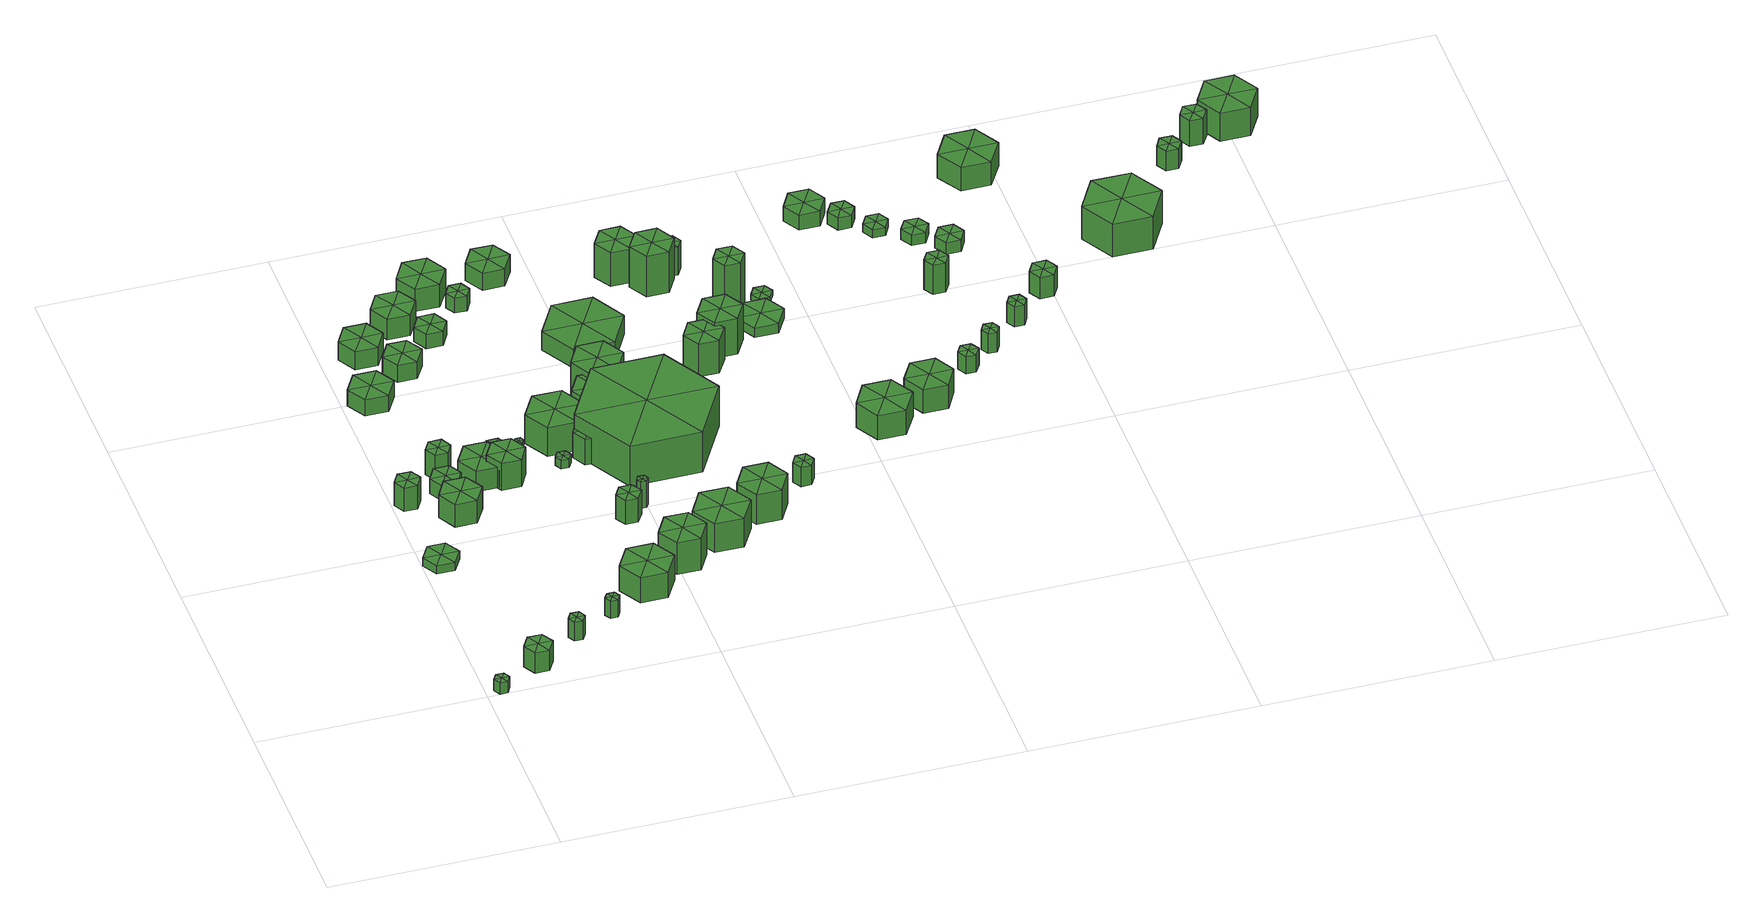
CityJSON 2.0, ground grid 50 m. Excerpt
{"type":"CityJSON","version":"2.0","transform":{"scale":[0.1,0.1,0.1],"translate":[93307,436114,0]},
"CityObjects":{
"tree1":{"type":"SolitaryVegetationObject","attributes":{"Point Count":273,"Average Intensity":0,"Average Number of Returns":3.31},"geometry":[{"type":"MultiSurface","lod":"1","boundaries":[[[0,1,2]],[[0,2,3]],[[0,3,4]],[[0,4,5]],[[0,5,6]],[[0,6,1]],[[1,7,8,2]],[[2,8,9,3]],[[3,9,10,4]],[[4,10,11,5]],[[5,11,12,6]],[[6,12,7,1]],[[13,8,7]],[[13,9,8]],[[13,10,9]],[[13,11,10]],[[13,12,11]],[[13,7,12]]]}]},
"tree2":{"type":"SolitaryVegetationObject","attributes":{"Point Count":2306,"Average Intensity":0,"Average Number of Returns":4.19},"geometry":[{"type":"MultiSurface","lod":"1","boundaries":[[[14,15,16]],[[14,16,17]],[[14,17,18]],[[14,18,19]],[[14,19,20]],[[14,20,15]],[[15,21,22,16]],[[16,22,23,17]],[[17,23,24,18]],[[18,24,25,19]],[[19,25,26,20]],[[20,26,21,15]],[[27,22,21]],[[27,23,22]],[[27,24,23]],[[27,25,24]],[[27,26,25]],[[27,21,26]]]}]},
"tree3":{"type":"SolitaryVegetationObject","attributes":{"Point Count":286,"Average Intensity":0,"Average Number of Returns":2.19},"geometry":[{"type":"MultiSurface","lod":"1","boundaries":[[[28,29,30]],[[28,30,31]],[[28,31,32]],[[28,32,33]],[[28,33,34]],[[28,34,29]],[[29,35,36,30]],[[30,36,37,31]],[[31,37,38,32]],[[32,38,39,33]],[[33,39,40,34]],[[34,40,35,29]],[[41,36,35]],[[41,37,36]],[[41,38,37]],[[41,39,38]],[[41,40,39]],[[41,35,40]]]}]},
"tree4":{"type":"SolitaryVegetationObject","attributes":{"Point Count":302,"Average Intensity":0,"Average Number of Returns":1.66},"geometry":[{"type":"MultiSurface","lod":"1","boundaries":[[[42,43,44]],[[42,44,45]],[[42,45,46]],[[42,46,47]],[[42,47,48]],[[42,48,43]],[[43,49,50,44]],[[44,50,51,45]],[[45,51,52,46]],[[46,52,53,47]],[[47,53,54,48]],[[48,54,49,43]],[[55,50,49]],[[55,51,50]],[[55,52,51]],[[55,53,52]],[[55,54,53]],[[55,49,54]]]}]},
"tree5":{"type":"SolitaryVegetationObject","attributes":{"Point Count":572,"Average Intensity":0,"Average Number of Returns":3.55},"geometry":[{"type":"MultiSurface","lod":"1","boundaries":[[[56,57,58]],[[56,58,59]],[[56,59,60]],[[56,60,61]],[[56,61,62]],[[56,62,57]],[[57,63,64,58]],[[58,64,65,59]],[[59,65,66,60]],[[60,66,67,61]],[[61,67,68,62]],[[62,68,63,57]],[[69,64,63]],[[69,65,64]],[[69,66,65]],[[69,67,66]],[[69,68,67]],[[69,63,68]]]}]},
"tree6":{"type":"SolitaryVegetationObject","attributes":{"Point Count":1326,"Average Intensity":0,"Average Number of Returns":3.19},"geometry":[{"type":"MultiSurface","lod":"1","boundaries":[[[70,71,72]],[[70,72,73]],[[70,73,74]],[[70,74,75]],[[70,75,76]],[[70,76,71]],[[71,77,78,72]],[[72,78,79,73]],[[73,79,80,74]],[[74,80,81,75]],[[75,81,82,76]],[[76,82,77,71]],[[83,78,77]],[[83,79,78]],[[83,80,79]],[[83,81,80]],[[83,82,81]],[[83,77,82]]]}]},
"tree7":{"type":"SolitaryVegetationObject","attributes":{"Point Count":217,"Average Intensity":0,"Average Number of Returns":1.87},"geometry":[{"type":"MultiSurface","lod":"1","boundaries":[[[84,85,86]],[[84,86,87]],[[84,87,88]],[[84,88,89]],[[84,89,90]],[[84,90,85]],[[85,91,92,86]],[[86,92,93,87]],[[87,93,94,88]],[[88,94,95,89]],[[89,95,96,90]],[[90,96,91,85]],[[97,92,91]],[[97,93,92]],[[97,94,93]],[[97,95,94]],[[97,96,95]],[[97,91,96]]]}]},
"tree8":{"type":"SolitaryVegetationObject","attributes":{"Point Count":288,"Average Intensity":0,"Average Number of Returns":1.5},"geometry":[{"type":"MultiSurface","lod":"1","boundaries":[[[98,99,100]],[[98,100,101]],[[98,101,102]],[[98,102,103]],[[98,103,104]],[[98,104,99]],[[99,105,106,100]],[[100,106,107,101]],[[101,107,108,102]],[[102,108,109,103]],[[103,109,110,104]],[[104,110,105,99]],[[111,106,105]],[[111,107,106]],[[111,108,107]],[[111,109,108]],[[111,110,109]],[[111,105,110]]]}]},
"tree9":{"type":"SolitaryVegetationObject","attributes":{"Point Count":2387,"Average Intensity":0,"Average Number of Returns":3.52},"geometry":[{"type":"MultiSurface","lod":"1","boundaries":[[[112,113,114]],[[112,114,115]],[[112,115,116]],[[112,116,117]],[[112,117,118]],[[112,118,113]],[[113,119,120,114]],[[114,120,121,115]],[[115,121,122,116]],[[116,122,123,117]],[[117,123,124,118]],[[118,124,119,113]],[[125,120,119]],[[125,121,120]],[[125,122,121]],[[125,123,122]],[[125,124,123]],[[125,119,124]]]}]},
"tree10":{"type":"SolitaryVegetationObject","attributes":{"Point Count":368,"Average Intensity":0,"Average Number of Returns":3.58},"geometry":[{"type":"MultiSurface","lod":"1","boundaries":[[[126,127,128]],[[126,128,129]],[[126,129,130]],[[126,130,131]],[[126,131,132]],[[126,132,127]],[[127,133,134,128]],[[128,134,135,129]],[[129,135,136,130]],[[130,136,137,131]],[[131,137,138,132]],[[132,138,133,127]],[[139,134,133]],[[139,135,134]],[[139,136,135]],[[139,137,136]],[[139,138,137]],[[139,133,138]]]}]},
"tree11":{"type":"SolitaryVegetationObject","attributes":{"Point Count":1887,"Average Intensity":0,"Average Number of Returns":3.55},"geometry":[{"type":"MultiSurface","lod":"1","boundaries":[[[140,141,142]],[[140,142,143]],[[140,143,144]],[[140,144,145]],[[140,145,146]],[[140,146,141]],[[141,147,148,142]],[[142,148,149,143]],[[143,149,150,144]],[[144,150,151,145]],[[145,151,152,146]],[[146,152,147,141]],[[153,148,147]],[[153,149,148]],[[153,150,149]],[[153,151,150]],[[153,152,151]],[[153,147,152]]]}]},
"tree12":{"type":"SolitaryVegetationObject","attributes":{"Point Count":2921,"Average Intensity":0,"Average Number of Returns":3.64},"geometry":[{"type":"MultiSurface","lod":"1","boundaries":[[[154,155,156]],[[154,156,157]],[[154,157,158]],[[154,158,159]],[[154,159,160]],[[154,160,155]],[[155,161,162,156]],[[156,162,163,157]],[[157,163,164,158]],[[158,164,165,159]],[[159,165,166,160]],[[160,166,161,155]],[[167,162,161]],[[167,163,162]],[[167,164,163]],[[167,165,164]],[[167,166,165]],[[167,161,166]]]}]},
"tree13":{"type":"SolitaryVegetationObject","attributes":{"Point Count":661,"Average Intensity":0,"Average Number of Returns":1.88},"geometry":[{"type":"MultiSurface","lod":"1","boundaries":[[[168,169,170]],[[168,170,171]],[[168,171,172]],[[168,172,173]],[[168,173,174]],[[168,174,169]],[[169,175,176,170]],[[170,176,177,171]],[[171,177,178,172]],[[172,178,179,173]],[[173,179,180,174]],[[174,180,175,169]],[[181,176,175]],[[181,177,176]],[[181,178,177]],[[181,179,178]],[[181,180,179]],[[181,175,180]]]}]},
"tree14":{"type":"SolitaryVegetationObject","attributes":{"Point Count":1775,"Average Intensity":0,"Average Number of Returns":3.46},"geometry":[{"type":"MultiSurface","lod":"1","boundaries":[[[182,183,184]],[[182,184,185]],[[182,185,186]],[[182,186,187]],[[182,187,188]],[[182,188,183]],[[183,189,190,184]],[[184,190,191,185]],[[185,191,192,186]],[[186,192,193,187]],[[187,193,194,188]],[[188,194,189,183]],[[195,190,189]],[[195,191,190]],[[195,192,191]],[[195,193,192]],[[195,194,193]],[[195,189,194]]]}]},
"tree15":{"type":"SolitaryVegetationObject","attributes":{"Point Count":296,"Average Intensity":0,"Average Number of Returns":2.31},"geometry":[{"type":"MultiSurface","lod":"1","boundaries":[[[196,197,198]],[[196,198,199]],[[196,199,200]],[[196,200,201]],[[196,201,202]],[[196,202,197]],[[197,203,204,198]],[[198,204,205,199]],[[199,205,206,200]],[[200,206,207,201]],[[201,207,208,202]],[[202,208,203,197]],[[209,204,203]],[[209,205,204]],[[209,206,205]],[[209,207,206]],[[209,208,207]],[[209,203,208]]]}]},
"tree16":{"type":"SolitaryVegetationObject","attributes":{"Point Count":4405,"Average Intensity":0,"Average Number of Returns":3.79},"geometry":[{"type":"MultiSurface","lod":"1","boundaries":[[[210,211,212]],[[210,212,213]],[[210,213,214]],[[210,214,215]],[[210,215,216]],[[210,216,211]],[[211,217,218,212]],[[212,218,219,213]],[[213,219,220,214]],[[214,220,221,215]],[[215,221,222,216]],[[216,222,217,211]],[[223,218,217]],[[223,219,218]],[[223,220,219]],[[223,221,220]],[[223,222,221]],[[223,217,222]]]}]},
"tree17":{"type":"SolitaryVegetationObject","attributes":{"Point Count":98,"Average Intensity":0,"Average Number of Returns":2.88},"geometry":[{"type":"MultiSurface","lod":"1","boundaries":[[[224,225,226]],[[224,226,227]],[[224,227,228]],[[224,228,229]],[[224,229,230]],[[224,230,225]],[[225,231,232,226]],[[226,232,233,227]],[[227,233,234,228]],[[228,234,235,229]],[[229,235,236,230]],[[230,236,231,225]],[[237,232,231]],[[237,233,232]],[[237,234,233]],[[237,235,234]],[[237,236,235]],[[237,231,236]]]}]},
"tree18":{"type":"SolitaryVegetationObject","attributes":{"Point Count":3305,"Average Intensity":0,"Average Number of Returns":3.66},"geometry":[{"type":"MultiSurface","lod":"1","boundaries":[[[238,239,240]],[[238,240,241]],[[238,241,242]],[[238,242,243]],[[238,243,244]],[[238,244,239]],[[239,245,246,240]],[[240,246,247,241]],[[241,247,248,242]],[[242,248,249,243]],[[243,249,250,244]],[[244,250,245,239]],[[251,246,245]],[[251,247,246]],[[251,248,247]],[[251,249,248]],[[251,250,249]],[[251,245,250]]]}]},
"tree19":{"type":"SolitaryVegetationObject","attributes":{"Point Count":109,"Average Intensity":0,"Average Number of Returns":2.73},"geometry":[{"type":"MultiSurface","lod":"1","boundaries":[[[252,253,254]],[[252,254,255]],[[252,255,256]],[[252,256,257]],[[252,257,258]],[[252,258,253]],[[253,259,260,254]],[[254,260,261,255]],[[255,261,262,256]],[[256,262,263,257]],[[257,263,264,258]],[[258,264,259,253]],[[265,260,259]],[[265,261,260]],[[265,262,261]],[[265,263,262]],[[265,264,263]],[[265,259,264]]]}]},
"tree20":{"type":"SolitaryVegetationObject","attributes":{"Point Count":1218,"Average Intensity":0,"Average Number of Returns":3.42},"geometry":[{"type":"MultiSurface","lod":"1","boundaries":[[[266,267,268]],[[266,268,269]],[[266,269,270]],[[266,270,271]],[[266,271,272]],[[266,272,267]],[[267,273,274,268]],[[268,274,275,269]],[[269,275,276,270]],[[270,276,277,271]],[[271,277,278,272]],[[272,278,273,267]],[[279,274,273]],[[279,275,274]],[[279,276,275]],[[279,277,276]],[[279,278,277]],[[279,273,278]]]}]},
"tree21":{"type":"SolitaryVegetationObject","attributes":{"Point Count":182,"Average Intensity":0,"Average Number of Returns":1.8},"geometry":[{"type":"MultiSurface","lod":"1","boundaries":[[[280,281,282]],[[280,282,283]],[[280,283,284]],[[280,284,285]],[[280,285,286]],[[280,286,281]],[[281,287,288,282]],[[282,288,289,283]],[[283,289,290,284]],[[284,290,291,285]],[[285,291,292,286]],[[286,292,287,281]],[[293,288,287]],[[293,289,288]],[[293,290,289]],[[293,291,290]],[[293,292,291]],[[293,287,292]]]}]},
"tree22":{"type":"SolitaryVegetationObject","attributes":{"Point Count":3598,"Average Intensity":0,"Average Number of Returns":3.69},"geometry":[{"type":"MultiSurface","lod":"1","boundaries":[[[294,295,296]],[[294,296,297]],[[294,297,298]],[[294,298,299]],[[294,299,300]],[[294,300,295]],[[295,301,302,296]],[[296,302,303,297]],[[297,303,304,298]],[[298,304,305,299]],[[299,305,306,300]],[[300,306,301,295]],[[307,302,301]],[[307,303,302]],[[307,304,303]],[[307,305,304]],[[307,306,305]],[[307,301,306]]]}]},
"tree23":{"type":"SolitaryVegetationObject","attributes":{"Point Count":4106,"Average Intensity":0,"Average Number of Returns":3.94},"geometry":[{"type":"MultiSurface","lod":"1","boundaries":[[[308,309,310]],[[308,310,311]],[[308,311,312]],[[308,312,313]],[[308,313,314]],[[308,314,309]],[[309,315,316,310]],[[310,316,317,311]],[[311,317,318,312]],[[312,318,319,313]],[[313,319,320,314]],[[314,320,315,309]],[[321,316,315]],[[321,317,316]],[[321,318,317]],[[321,319,318]],[[321,320,319]],[[321,315,320]]]}]},
"tree24":{"type":"SolitaryVegetationObject","attributes":{"Point Count":106,"Average Intensity":0,"Average Number of Returns":1.66},"geometry":[{"type":"MultiSurface","lod":"1","boundaries":[[[322,323,324]],[[322,324,325]],[[322,325,326]],[[322,326,327]],[[322,327,328]],[[322,328,323]],[[323,329,330,324]],[[324,330,331,325]],[[325,331,332,326]],[[326,332,333,327]],[[327,333,334,328]],[[328,334,329,323]],[[335,330,329]],[[335,331,330]],[[335,332,331]],[[335,333,332]],[[335,334,333]],[[335,329,334]]]}]},
"tree25":{"type":"SolitaryVegetationObject","attributes":{"Point Count":178,"Average Intensity":0,"Average Number of Returns":2.19},"geometry":[{"type":"MultiSurface","lod":"1","boundaries":[[[336,337,338]],[[336,338,339]],[[336,339,340]],[[336,340,341]],[[336,341,342]],[[336,342,337]],[[337,343,344,338]],[[338,344,345,339]],[[339,345,346,340]],[[340,346,347,341]],[[341,347,348,342]],[[342,348,343,337]],[[349,344,343]],[[349,345,344]],[[349,346,345]],[[349,347,346]],[[349,348,347]],[[349,343,348]]]}]},
"tree26":{"type":"SolitaryVegetationObject","attributes":{"Point Count":3525,"Average Intensity":0,"Average Number of Returns":3.86},"geometry":[{"type":"MultiSurface","lod":"1","boundaries":[[[350,351,352]],[[350,352,353]],[[350,353,354]],[[350,354,355]],[[350,355,356]],[[350,356,351]],[[351,357,358,352]],[[352,358,359,353]],[[353,359,360,354]],[[354,360,361,355]],[[355,361,362,356]],[[356,362,357,351]],[[363,358,357]],[[363,359,358]],[[363,360,359]],[[363,361,360]],[[363,362,361]],[[363,357,362]]]}]},
"tree27":{"type":"SolitaryVegetationObject","attributes":{"Point Count":579,"Average Intensity":0,"Average Number of Returns":3.47},"geometry":[{"type":"MultiSurface","lod":"1","boundaries":[[[364,365,366]],[[364,366,367]],[[364,367,368]],[[364,368,369]],[[364,369,370]],[[364,370,365]],[[365,371,372,366]],[[366,372,373,367]],[[367,373,374,368]],[[368,374,375,369]],[[369,375,376,370]],[[370,376,371,365]],[[377,372,371]],[[377,373,372]],[[377,374,373]],[[377,375,374]],[[377,376,375]],[[377,371,376]]]}]},
"tree28":{"type":"SolitaryVegetationObject","attributes":{"Point Count":6114,"Average Intensity":0,"Average Number of Returns":3.75},"geometry":[{"type":"MultiSurface","lod":"1","boundaries":[[[378,379,380]],[[378,380,381]],[[378,381,382]],[[378,382,383]],[[378,383,384]],[[378,384,379]],[[379,385,386,380]],[[380,386,387,381]],[[381,387,388,382]],[[382,388,389,383]],[[383,389,390,384]],[[384,390,385,379]],[[391,386,385]],[[391,387,386]],[[391,388,387]],[[391,389,388]],[[391,390,389]],[[391,385,390]]]}]},
"tree29":{"type":"SolitaryVegetationObject","attributes":{"Point Count":4172,"Average Intensity":0,"Average Number of Returns":3.73},"geometry":[{"type":"MultiSurface","lod":"1","boundaries":[[[392,393,394]],[[392,394,395]],[[392,395,396]],[[392,396,397]],[[392,397,398]],[[392,398,393]],[[393,399,400,394]],[[394,400,401,395]],[[395,401,402,396]],[[396,402,403,397]],[[397,403,404,398]],[[398,404,399,393]],[[405,400,399]],[[405,401,400]],[[405,402,401]],[[405,403,402]],[[405,404,403]],[[405,399,404]]]}]},
"tree30":{"type":"SolitaryVegetationObject","attributes":{"Point Count":2487,"Average Intensity":0,"Average Number of Returns":3.75},"geometry":[{"type":"MultiSurface","lod":"1","boundaries":[[[406,407,408]],[[406,408,409]],[[406,409,410]],[[406,410,411]],[[406,411,412]],[[406,412,407]],[[407,413,414,408]],[[408,414,415,409]],[[409,415,416,410]],[[410,416,417,411]],[[411,417,418,412]],[[412,418,413,407]],[[419,414,413]],[[419,415,414]],[[419,416,415]],[[419,417,416]],[[419,418,417]],[[419,413,418]]]}]},
"tree31":{"type":"SolitaryVegetationObject","attributes":{"Point Count":3571,"Average Intensity":0,"Average Number of Returns":1.61},"geometry":[{"type":"MultiSurface","lod":"1","boundaries":[[[420,421,422]],[[420,422,423]],[[420,423,424]],[[420,424,425]],[[420,425,426]],[[420,426,421]],[[421,427,428,422]],[[422,428,429,423]],[[423,429,430,424]],[[424,430,431,425]],[[425,431,432,426]],[[426,432,427,421]],[[433,428,427]],[[433,429,428]],[[433,430,429]],[[433,431,430]],[[433,432,431]],[[433,427,432]]]}]},
"tree32":{"type":"SolitaryVegetationObject","attributes":{"Point Count":2512,"Average Intensity":0,"Average Number of Returns":3.48},"geometry":[{"type":"MultiSurface","lod":"1","boundaries":[[[434,435,436]],[[434,436,437]],[[434,437,438]],[[434,438,439]],[[434,439,440]],[[434,440,435]],[[435,441,442,436]],[[436,442,443,437]],[[437,443,444,438]],[[438,444,445,439]],[[439,445,446,440]],[[440,446,441,435]],[[447,442,441]],[[447,443,442]],[[447,444,443]],[[447,445,444]],[[447,446,445]],[[447,441,446]]]}]},
"tree33":{"type":"SolitaryVegetationObject","attributes":{"Point Count":1043,"Average Intensity":0,"Average Number of Returns":2.96},"geometry":[{"type":"MultiSurface","lod":"1","boundaries":[[[448,449,450]],[[448,450,451]],[[448,451,452]],[[448,452,453]],[[448,453,454]],[[448,454,449]],[[449,455,456,450]],[[450,456,457,451]],[[451,457,458,452]],[[452,458,459,453]],[[453,459,460,454]],[[454,460,455,449]],[[461,456,455]],[[461,457,456]],[[461,458,457]],[[461,459,458]],[[461,460,459]],[[461,455,460]]]}]},
"tree34":{"type":"SolitaryVegetationObject","attributes":{"Point Count":5654,"Average Intensity":0,"Average Number of Returns":4.01},"geometry":[{"type":"MultiSurface","lod":"1","boundaries":[[[462,463,464]],[[462,464,465]],[[462,465,466]],[[462,466,467]],[[462,467,468]],[[462,468,463]],[[463,469,470,464]],[[464,470,471,465]],[[465,471,472,466]],[[466,472,473,467]],[[467,473,474,468]],[[468,474,469,463]],[[475,470,469]],[[475,471,470]],[[475,472,471]],[[475,473,472]],[[475,474,473]],[[475,469,474]]]}]},
"tree35":{"type":"SolitaryVegetationObject","attributes":{"Point Count":468,"Average Intensity":0,"Average Number of Returns":1.65},"geometry":[{"type":"MultiSurface","lod":"1","boundaries":[[[476,477,478]],[[476,478,479]],[[476,479,480]],[[476,480,481]],[[476,481,482]],[[476,482,477]],[[477,483,484,478]],[[478,484,485,479]],[[479,485,486,480]],[[480,486,487,481]],[[481,487,488,482]],[[482,488,483,477]],[[489,484,483]],[[489,485,484]],[[489,486,485]],[[489,487,486]],[[489,488,487]],[[489,483,488]]]}]},
"tree36":{"type":"SolitaryVegetationObject","attributes":{"Point Count":426,"Average Intensity":0,"Average Number of Returns":1.99},"geometry":[{"type":"MultiSurface","lod":"1","boundaries":[[[490,491,492]],[[490,492,493]],[[490,493,494]],[[490,494,495]],[[490,495,496]],[[490,496,491]],[[491,497,498,492]],[[492,498,499,493]],[[493,499,500,494]],[[494,500,501,495]],[[495,501,502,496]],[[496,502,497,491]],[[503,498,497]],[[503,499,498]],[[503,500,499]],[[503,501,500]],[[503,502,501]],[[503,497,502]]]}]},
"tree37":{"type":"SolitaryVegetationObject","attributes":{"Point Count":853,"Average Intensity":0,"Average Number of Returns":3.91},"geometry":[{"type":"MultiSurface","lod":"1","boundaries":[[[504,505,506]],[[504,506,507]],[[504,507,508]],[[504,508,509]],[[504,509,510]],[[504,510,505]],[[505,511,512,506]],[[506,512,513,507]],[[507,513,514,508]],[[508,514,515,509]],[[509,515,516,510]],[[510,516,511,505]],[[517,512,511]],[[517,513,512]],[[517,514,513]],[[517,515,514]],[[517,516,515]],[[517,511,516]]]}]},
"tree38":{"type":"SolitaryVegetationObject","attributes":{"Point Count":2244,"Average Intensity":0,"Average Number of Returns":3.77},"geometry":[{"type":"MultiSurface","lod":"1","boundaries":[[[518,519,520]],[[518,520,521]],[[518,521,522]],[[518,522,523]],[[518,523,524]],[[518,524,519]],[[519,525,526,520]],[[520,526,527,521]],[[521,527,528,522]],[[522,528,529,523]],[[523,529,530,524]],[[524,530,525,519]],[[531,526,525]],[[531,527,526]],[[531,528,527]],[[531,529,528]],[[531,530,529]],[[531,525,530]]]}]},
"tree39":{"type":"SolitaryVegetationObject","attributes":{"Point Count":781,"Average Intensity":0,"Average Number of Returns":1.55},"geometry":[{"type":"MultiSurface","lod":"1","boundaries":[[[532,533,534]],[[532,534,535]],[[532,535,536]],[[532,536,537]],[[532,537,538]],[[532,538,533]],[[533,539,540,534]],[[534,540,541,535]],[[535,541,542,536]],[[536,542,543,537]],[[537,543,544,538]],[[538,544,539,533]],[[545,540,539]],[[545,541,540]],[[545,542,541]],[[545,543,542]],[[545,544,543]],[[545,539,544]]]}]},
"tree40":{"type":"SolitaryVegetationObject","attributes":{"Point Count":4125,"Average Intensity":0,"Average Number of Returns":4.14},"geometry":[{"type":"MultiSurface","lod":"1","boundaries":[[[546,547,548]],[[546,548,549]],[[546,549,550]],[[546,550,551]],[[546,551,552]],[[546,552,547]],[[547,553,554,548]],[[548,554,555,549]],[[549,555,556,550]],[[550,556,557,551]],[[551,557,558,552]],[[552,558,553,547]],[[559,554,553]],[[559,555,554]],[[559,556,555]],[[559,557,556]],[[559,558,557]],[[559,553,558]]]}]},
"tree41":{"type":"SolitaryVegetationObject","attributes":{"Point Count":3004,"Average Intensity":0,"Average Number of Returns":3.41},"geometry":[{"type":"MultiSurface","lod":"1","boundaries":[[[560,561,562]],[[560,562,563]],[[560,563,564]],[[560,564,565]],[[560,565,566]],[[560,566,561]],[[561,567,568,562]],[[562,568,569,563]],[[563,569,570,564]],[[564,570,571,565]],[[565,571,572,566]],[[566,572,567,561]],[[573,568,567]],[[573,569,568]],[[573,570,569]],[[573,571,570]],[[573,572,571]],[[573,567,572]]]}]},
"tree42":{"type":"SolitaryVegetationObject","attributes":{"Point Count":128,"Average Intensity":0,"Average Number of Returns":2.93},"geometry":[{"type":"MultiSurface","lod":"1","boundaries":[[[574,575,576]],[[574,576,577]],[[574,577,578]],[[574,578,579]],[[574,579,580]],[[574,580,575]],[[575,581,582,576]],[[576,582,583,577]],[[577,583,584,578]],[[578,584,585,579]],[[579,585,586,580]],[[580,586,581,575]],[[587,582,581]],[[587,583,582]],[[587,584,583]],[[587,585,584]],[[587,586,585]],[[587,581,586]]]}]},
"tree43":{"type":"SolitaryVegetationObject","attributes":{"Point Count":3556,"Average Intensity":0,"Average Number of Returns":3.91},"geometry":[{"type":"MultiSurface","lod":"1","boundaries":[[[588,589,590]],[[588,590,591]],[[588,591,592]],[[588,592,593]],[[588,593,594]],[[588,594,589]],[[589,595,596,590]],[[590,596,597,591]],[[591,597,598,592]],[[592,598,599,593]],[[593,599,600,594]],[[594,600,595,589]],[[601,596,595]],[[601,597,596]],[[601,598,597]],[[601,599,598]],[[601,600,599]],[[601,595,600]]]}]},
"tree44":{"type":"SolitaryVegetationObject","attributes":{"Point Count":1057,"Average Intensity":0,"Average Number of Returns":2.38},"geometry":[{"type":"MultiSurface","lod":"1","boundaries":[[[602,603,604]],[[602,604,605]],[[602,605,606]],[[602,606,607]],[[602,607,608]],[[602,608,603]],[[603,609,610,604]],[[604,610,611,605]],[[605,611,612,606]],[[606,612,613,607]],[[607,613,614,608]],[[608,614,609,603]],[[615,610,609]],[[615,611,610]],[[615,612,611]],[[615,613,612]],[[615,614,613]],[[615,609,614]]]}]},
"tree45":{"type":"SolitaryVegetationObject","attributes":{"Point Count":6361,"Average Intensity":0,"Average Number of Returns":3.88},"geometry":[{"type":"MultiSurface","lod":"1","boundaries":[[[616,617,618]],[[616,618,619]],[[616,619,620]],[[616,620,621]],[[616,621,622]],[[616,622,617]],[[617,623,624,618]],[[618,624,625,619]],[[619,625,626,620]],[[620,626,627,621]],[[621,627,628,622]],[[622,628,623,617]],[[629,624,623]],[[629,625,624]],[[629,626,625]],[[629,627,626]],[[629,628,627]],[[629,623,628]]]}]},
"tree46":{"type":"SolitaryVegetationObject","attributes":{"Point Count":110,"Average Intensity":0,"Average Number of Returns":2.47},"geometry":[{"type":"MultiSurface","lod":"1","boundaries":[[[630,631,632]],[[630,632,633]],[[630,633,634]],[[630,634,635]],[[630,635,636]],[[630,636,631]],[[631,637,638,632]],[[632,638,639,633]],[[633,639,640,634]],[[634,640,641,635]],[[635,641,642,636]],[[636,642,637,631]],[[643,638,637]],[[643,639,638]],[[643,640,639]],[[643,641,640]],[[643,642,641]],[[643,637,642]]]}]},
"tree47":{"type":"SolitaryVegetationObject","attributes":{"Point Count":3859,"Average Intensity":0,"Average Number of Returns":3.79},"geometry":[{"type":"MultiSurface","lod":"1","boundaries":[[[644,645,646]],[[644,646,647]],[[644,647,648]],[[644,648,649]],[[644,649,650]],[[644,650,645]],[[645,651,652,646]],[[646,652,653,647]],[[647,653,654,648]],[[648,654,655,649]],[[649,655,656,650]],[[650,656,651,645]],[[657,652,651]],[[657,653,652]],[[657,654,653]],[[657,655,654]],[[657,656,655]],[[657,651,656]]]}]},
"tree48":{"type":"SolitaryVegetationObject","attributes":{"Point Count":1222,"Average Intensity":0,"Average Number of Returns":2.78},"geometry":[{"type":"MultiSurface","lod":"1","boundaries":[[[658,659,660]],[[658,660,661]],[[658,661,662]],[[658,662,663]],[[658,663,664]],[[658,664,659]],[[659,665,666,660]],[[660,666,667,661]],[[661,667,668,662]],[[662,668,669,663]],[[663,669,670,664]],[[664,670,665,659]],[[671,666,665]],[[671,667,666]],[[671,668,667]],[[671,669,668]],[[671,670,669]],[[671,665,670]]]}]},
"tree49":{"type":"SolitaryVegetationObject","attributes":{"Point Count":821,"Average Intensity":0,"Average Number of Returns":3.85},"geometry":[{"type":"MultiSurface","lod":"1","boundaries":[[[672,673,674]],[[672,674,675]],[[672,675,676]],[[672,676,677]],[[672,677,678]],[[672,678,673]],[[673,679,680,674]],[[674,680,681,675]],[[675,681,682,676]],[[676,682,683,677]],[[677,683,684,678]],[[678,684,679,673]],[[685,680,679]],[[685,681,680]],[[685,682,681]],[[685,683,682]],[[685,684,683]],[[685,679,684]]]}]},
"tree50":{"type":"SolitaryVegetationObject","attributes":{"Point Count":900,"Average Intensity":0,"Average Number of Returns":3.44},"geometry":[{"type":"MultiSurface","lod":"1","boundaries":[[[686,687,688]],[[686,688,689]],[[686,689,690]],[[686,690,691]],[[686,691,692]],[[686,692,687]],[[687,693,694,688]],[[688,694,695,689]],[[689,695,696,690]],[[690,696,697,691]],[[691,697,698,692]],[[692,698,693,687]],[[699,694,693]],[[699,695,694]],[[699,696,695]],[[699,697,696]],[[699,698,697]],[[699,693,698]]]}]},
"tree51":{"type":"SolitaryVegetationObject","attributes":{"Point Count":697,"Average Intensity":0,"Average Number of Returns":3.81},"geometry":[{"type":"MultiSurface","lod":"1","boundaries":[[[700,701,702]],[[700,702,703]],[[700,703,704]],[[700,704,705]],[[700,705,706]],[[700,706,701]],[[701,707,708,702]],[[702,708,709,703]],[[703,709,710,704]],[[704,710,711,705]],[[705,711,712,706]],[[706,712,707,701]],[[713,708,707]],[[713,709,708]],[[713,710,709]],[[713,711,710]],[[713,712,711]],[[713,707,712]]]}]},
"tree52":{"type":"SolitaryVegetationObject","attributes":{"Point Count":57,"Average Intensity":0,"Average Number of Returns":2.98},"geometry":[{"type":"MultiSurface","lod":"1","boundaries":[[[714,715,716]],[[714,716,717]],[[714,717,718]],[[714,718,719]],[[714,719,720]],[[714,720,715]],[[715,721,722,716]],[[716,722,723,717]],[[717,723,724,718]],[[718,724,725,719]],[[719,725,726,720]],[[720,726,721,715]],[[727,722,721]],[[727,723,722]],[[727,724,723]],[[727,725,724]],[[727,726,725]],[[727,721,726]]]}]},
"tree53":{"type":"SolitaryVegetationObject","attributes":{"Point Count":491,"Average Intensity":0,"Average Number of Returns":2.62},"geometry":[{"type":"MultiSurface","lod":"1","boundaries":[[[728,729,730]],[[728,730,731]],[[728,731,732]],[[728,732,733]],[[728,733,734]],[[728,734,729]],[[729,735,736,730]],[[730,736,737,731]],[[731,737,738,732]],[[732,738,739,733]],[[733,739,740,734]],[[734,740,735,729]],[[741,736,735]],[[741,737,736]],[[741,738,737]],[[741,739,738]],[[741,740,739]],[[741,735,740]]]}]},
"tree54":{"type":"SolitaryVegetationObject","attributes":{"Point Count":775,"Average Intensity":0,"Average Number of Returns":2.95},"geometry":[{"type":"MultiSurface","lod":"1","boundaries":[[[742,743,744]],[[742,744,745]],[[742,745,746]],[[742,746,747]],[[742,747,748]],[[742,748,743]],[[743,749,750,744]],[[744,750,751,745]],[[745,751,752,746]],[[746,752,753,747]],[[747,753,754,748]],[[748,754,749,743]],[[755,750,749]],[[755,751,750]],[[755,752,751]],[[755,753,752]],[[755,754,753]],[[755,749,754]]]}]},
"tree55":{"type":"SolitaryVegetationObject","attributes":{"Point Count":797,"Average Intensity":0,"Average Number of Returns":4.03},"geometry":[{"type":"MultiSurface","lod":"1","boundaries":[[[756,757,758]],[[756,758,759]],[[756,759,760]],[[756,760,761]],[[756,761,762]],[[756,762,757]],[[757,763,764,758]],[[758,764,765,759]],[[759,765,766,760]],[[760,766,767,761]],[[761,767,768,762]],[[762,768,763,757]],[[769,764,763]],[[769,765,764]],[[769,766,765]],[[769,767,766]],[[769,768,767]],[[769,763,768]]]}]},
"tree56":{"type":"SolitaryVegetationObject","attributes":{"Point Count":573,"Average Intensity":0,"Average Number of Returns":2.75},"geometry":[{"type":"MultiSurface","lod":"1","boundaries":[[[770,771,772]],[[770,772,773]],[[770,773,774]],[[770,774,775]],[[770,775,776]],[[770,776,771]],[[771,777,778,772]],[[772,778,779,773]],[[773,779,780,774]],[[774,780,781,775]],[[775,781,782,776]],[[776,782,777,771]],[[783,778,777]],[[783,779,778]],[[783,780,779]],[[783,781,780]],[[783,782,781]],[[783,777,782]]]}]},
"tree57":{"type":"SolitaryVegetationObject","attributes":{"Point Count":1236,"Average Intensity":0,"Average Number of Returns":4.07},"geometry":[{"type":"MultiSurface","lod":"1","boundaries":[[[784,785,786]],[[784,786,787]],[[784,787,788]],[[784,788,789]],[[784,789,790]],[[784,790,785]],[[785,791,792,786]],[[786,792,793,787]],[[787,793,794,788]],[[788,794,795,789]],[[789,795,796,790]],[[790,796,791,785]],[[797,792,791]],[[797,793,792]],[[797,794,793]],[[797,795,794]],[[797,796,795]],[[797,791,796]]]}]},
"tree58":{"type":"SolitaryVegetationObject","attributes":{"Point Count":402,"Average Intensity":0,"Average Number of Returns":1.56},"geometry":[{"type":"MultiSurface","lod":"1","boundaries":[[[798,799,800]],[[798,800,801]],[[798,801,802]],[[798,802,803]],[[798,803,804]],[[798,804,799]],[[799,805,806,800]],[[800,806,807,801]],[[801,807,808,802]],[[802,808,809,803]],[[803,809,810,804]],[[804,810,805,799]],[[811,806,805]],[[811,807,806]],[[811,808,807]],[[811,809,808]],[[811,810,809]],[[811,805,810]]]}]},
"tree59":{"type":"SolitaryVegetationObject","attributes":{"Point Count":7839,"Average Intensity":0,"Average Number of Returns":3.38},"geometry":[{"type":"MultiSurface","lod":"1","boundaries":[[[812,813,814]],[[812,814,815]],[[812,815,816]],[[812,816,817]],[[812,817,818]],[[812,818,813]],[[813,819,820,814]],[[814,820,821,815]],[[815,821,822,816]],[[816,822,823,817]],[[817,823,824,818]],[[818,824,819,813]],[[825,820,819]],[[825,821,820]],[[825,822,821]],[[825,823,822]],[[825,824,823]],[[825,819,824]]]}]},
"tree60":{"type":"SolitaryVegetationObject","attributes":{"Point Count":893,"Average Intensity":0,"Average Number of Returns":3.88},"geometry":[{"type":"MultiSurface","lod":"1","boundaries":[[[826,827,828]],[[826,828,829]],[[826,829,830]],[[826,830,831]],[[826,831,832]],[[826,832,827]],[[827,833,834,828]],[[828,834,835,829]],[[829,835,836,830]],[[830,836,837,831]],[[831,837,838,832]],[[832,838,833,827]],[[839,834,833]],[[839,835,834]],[[839,836,835]],[[839,837,836]],[[839,838,837]],[[839,833,838]]]}]},
"tree61":{"type":"SolitaryVegetationObject","attributes":{"Point Count":1778,"Average Intensity":0,"Average Number of Returns":3.83},"geometry":[{"type":"MultiSurface","lod":"1","boundaries":[[[840,841,842]],[[840,842,843]],[[840,843,844]],[[840,844,845]],[[840,845,846]],[[840,846,841]],[[841,847,848,842]],[[842,848,849,843]],[[843,849,850,844]],[[844,850,851,845]],[[845,851,852,846]],[[846,852,847,841]],[[853,848,847]],[[853,849,848]],[[853,850,849]],[[853,851,850]],[[853,852,851]],[[853,847,852]]]}]},
"tree62":{"type":"SolitaryVegetationObject","attributes":{"Point Count":4986,"Average Intensity":0,"Average Number of Returns":3.56},"geometry":[{"type":"MultiSurface","lod":"1","boundaries":[[[854,855,856]],[[854,856,857]],[[854,857,858]],[[854,858,859]],[[854,859,860]],[[854,860,855]],[[855,861,862,856]],[[856,862,863,857]],[[857,863,864,858]],[[858,864,865,859]],[[859,865,866,860]],[[860,866,861,855]],[[867,862,861]],[[867,863,862]],[[867,864,863]],[[867,865,864]],[[867,866,865]],[[867,861,866]]]}]}
},
"vertices":[
[35,16,0],[18,16,0],[27,31,0],[44,31,0],[52,16,0],[44,1,0],[27,1,0],[18,16,29],[27,31,29],[44,31,29],[52,16,29],[44,1,29],[27,1,29],[35,16,29],
[131,73,0],[100,73,0],[116,100,0],[147,100,0],[163,73,0],[147,45,0],[116,45,0],[100,73,53],[116,100,53],[147,100,53],[163,73,53],[147,45,53],[116,45,53],[131,73,53],
[42,451,0],[2,451,0],[22,485,0],[61,485,0],[81,451,0],[61,417,0],[22,417,0],[2,451,21],[22,485,21],[61,485,21],[81,451,21],[61,417,21],[22,417,21],[42,451,21],
[34,658,0],[6,658,0],[20,682,0],[49,682,0],[63,658,0],[49,633,0],[20,633,0],[6,658,61],[20,682,61],[49,682,61],[63,658,61],[49,633,61],[20,633,61],[34,658,61],
[234,138,0],[216,138,0],[225,154,0],[243,154,0],[252,138,0],[243,122,0],[225,122,0],[216,138,49],[225,154,49],[243,154,49],[252,138,49],[243,122,49],[225,122,49],[234,138,49],
[128,594,0],[81,594,0],[104,635,0],[151,635,0],[175,594,0],[151,553,0],[104,553,0],[81,594,58],[104,635,58],[151,635,58],[175,594,58],[151,553,58],[104,553,58],[128,594,58],
[121,674,0],[87,674,0],[104,704,0],[138,704,0],[155,674,0],[138,644,0],[104,644,0],[87,674,39],[104,704,39],[138,704,39],[155,674,39],[138,644,39],[104,644,39],[121,674,39],
[125,737,0],[97,737,0],[111,761,0],[139,761,0],[152,737,0],[139,713,0],[111,713,0],[97,737,64],[111,761,64],[139,761,64],[152,737,64],[139,713,64],[111,713,64],[125,737,64],
[63,1000,0],[13,1000,0],[38,1043,0],[88,1043,0],[113,1000,0],[88,957,0],[38,957,0],[13,1000,42],[38,1043,42],[88,1043,42],[113,1000,42],[88,957,42],[38,957,42],[63,1000,42],
[325,185,0],[309,185,0],[317,198,0],[333,198,0],[341,185,0],[333,171,0],[317,171,0],[309,185,45],[317,198,45],[333,198,45],[341,185,45],[333,171,45],[317,171,45],[325,185,45],
[204,695,0],[154,695,0],[179,738,0],[229,738,0],[253,695,0],[229,651,0],[179,651,0],[154,695,54],[179,738,54],[229,738,54],[253,695,54],[229,651,54],[179,651,54],[204,695,54],
[89,1150,0],[40,1150,0],[64,1192,0],[113,1192,0],[137,1150,0],[113,1108,0],[64,1108,0],[40,1150,47],[64,1192,47],[113,1192,47],[137,1150,47],[113,1108,47],[64,1108,47],[89,1150,47],
[252,677,0],[209,677,0],[231,714,0],[273,714,0],[294,677,0],[273,640,0],[231,640,0],[209,677,70],[231,714,70],[273,714,70],[294,677,70],[273,640,70],[231,640,70],[252,677,70],
[155,1080,0],[113,1080,0],[134,1117,0],[176,1117,0],[198,1080,0],[176,1043,0],[134,1043,0],[113,1080,44],[134,1117,44],[176,1117,44],[198,1080,44],[176,1043,44],[134,1043,44],[155,1080,44],
[255,763,0],[230,763,0],[242,784,0],[267,784,0],[279,763,0],[267,741,0],[242,741,0],[230,763,19],[242,784,19],[267,784,19],[279,763,19],[267,741,19],[242,741,19],[255,763,19],
[421,253,0],[361,253,0],[391,304,0],[450,304,0],[480,253,0],[450,202,0],[391,202,0],[361,253,65],[391,304,65],[450,304,65],[480,253,65],[450,202,65],[391,202,65],[421,253,65],
[300,745,0],[290,745,0],[295,754,0],[306,754,0],[311,745,0],[306,736,0],[295,736,0],[290,745,34],[295,754,34],[306,754,34],[311,745,34],[306,736,34],[295,736,34],[300,745,34],
[181,1225,0],[132,1225,0],[156,1267,0],[205,1267,0],[230,1225,0],[205,1183,0],[156,1183,0],[132,1225,53],[156,1267,53],[205,1267,53],[230,1225,53],[205,1183,53],[156,1183,53],[181,1225,53],
[377,686,0],[360,686,0],[368,700,0],[385,700,0],[394,686,0],[385,671,0],[368,671,0],[360,686,22],[368,700,22],[385,700,22],[394,686,22],[385,671,22],[368,671,22],[377,686,22],
[241,1162,0],[206,1162,0],[223,1193,0],[259,1193,0],[276,1162,0],[259,1131,0],[223,1131,0],[206,1162,37],[223,1193,37],[259,1193,37],[276,1162,37],[259,1131,37],[223,1131,37],[241,1162,37],
[453,481,0],[425,481,0],[439,505,0],[466,505,0],[481,481,0],[466,457,0],[439,457,0],[425,481,62],[439,505,62],[466,505,62],[481,481,62],[466,457,62],[439,457,62],[453,481,62],
[516,314,0],[464,314,0],[490,359,0],[542,359,0],[568,314,0],[542,269,0],[490,269,0],[464,314,82],[490,359,82],[542,359,82],[568,314,82],[542,269,82],[490,269,82],[516,314,82],
[386,774,0],[322,774,0],[354,829,0],[418,829,0],[449,774,0],[418,719,0],[354,719,0],[322,774,74],[354,829,74],[418,829,74],[449,774,74],[418,719,74],[354,719,74],[386,774,74],
[490,508,0],[478,508,0],[484,519,0],[497,519,0],[503,508,0],[497,498,0],[484,498,0],[478,508,69],[484,519,69],[497,519,69],[503,508,69],[497,498,69],[484,498,69],[490,508,69],
[437,700,0],[401,700,0],[419,731,0],[455,731,0],[473,700,0],[455,669,0],[419,669,0],[401,700,66],[419,731,66],[455,731,66],[473,700,66],[455,669,66],[419,669,66],[437,700,66],
[264,1300,0],[211,1300,0],[238,1347,0],[291,1347,0],[318,1300,0],[291,1255,0],[238,1255,0],[211,1300,58],[238,1347,58],[291,1347,58],[318,1300,58],[291,1255,58],[238,1255,58],[264,1300,58],
[327,1248,0],[301,1248,0],[314,1271,0],[340,1271,0],[353,1248,0],[340,1226,0],[314,1226,0],[301,1248,38],[314,1271,38],[340,1271,38],[353,1248,38],[340,1226,38],[314,1226,38],[327,1248,38],
[617,369,0],[554,369,0],[585,424,0],[648,424,0],[680,369,0],[648,315,0],[585,315,0],[554,369,74],[585,424,74],[648,424,74],[680,369,74],[648,315,74],[585,315,74],[617,369,74],
[485,810,0],[433,810,0],[459,855,0],[512,855,0],[538,810,0],[512,764,0],[459,764,0],[433,810,83],[459,855,83],[512,855,83],[538,810,83],[512,764,83],[459,764,83],[485,810,83],
[511,883,0],[454,883,0],[482,932,0],[539,932,0],[568,883,0],[539,833,0],[482,833,0],[454,883,97],[482,932,97],[539,932,97],[568,883,97],[539,833,97],[482,833,97],[511,883,97],
[563,710,0],[408,710,0],[485,844,0],[641,844,0],[718,710,0],[641,575,0],[485,575,0],[408,710,104],[485,844,104],[641,844,104],[718,710,104],[641,575,104],[485,575,104],[563,710,104],
[414,1322,0],[366,1322,0],[390,1363,0],[438,1363,0],[462,1322,0],[438,1280,0],[390,1280,0],[366,1322,45],[390,1363,45],[438,1363,45],[462,1322,45],[438,1280,45],[390,1280,45],[414,1322,45],
[582,816,0],[551,816,0],[567,843,0],[598,843,0],[614,816,0],[598,788,0],[567,788,0],[551,816,45],[567,843,45],[598,843,45],[614,816,45],[598,788,45],[567,788,45],[582,816,45],
[721,425,0],[667,425,0],[694,472,0],[749,472,0],[776,425,0],[749,377,0],[694,377,0],[667,425,78],[694,472,78],[749,472,78],[776,425,78],[749,377,78],[694,377,78],[721,425,78],
[535,1057,0],[447,1057,0],[491,1134,0],[580,1134,0],[624,1057,0],[580,980,0],[491,980,0],[447,1057,48],[491,1134,48],[580,1134,48],[624,1057,48],[580,980,48],[491,980,48],[535,1057,48],
[653,838,0],[624,838,0],[638,863,0],[667,863,0],[682,838,0],[667,813,0],[638,813,0],[624,838,59],[638,863,59],[667,863,59],[682,838,59],[667,813,59],[638,813,59],[653,838,59],
[830,489,0],[806,489,0],[818,510,0],[841,510,0],[853,489,0],[841,469,0],[818,469,0],[806,489,50],[818,510,50],[841,510,50],[853,489,50],[841,469,50],[818,469,50],[830,489,50],
[749,915,0],[705,915,0],[727,953,0],[771,953,0],[794,915,0],[771,877,0],[727,877,0],[705,915,84],[727,953,84],[771,953,84],[794,915,84],[771,877,84],[727,877,84],[749,915,84],
[666,1253,0],[621,1253,0],[644,1292,0],[689,1292,0],[712,1253,0],[689,1214,0],[644,1214,0],[621,1253,88],[644,1292,88],[689,1292,88],[712,1253,88],[689,1214,88],[644,1214,88],[666,1253,88],
[728,1201,0],[679,1201,0],[704,1243,0],[752,1243,0],[776,1201,0],[752,1160,0],[704,1160,0],[679,1201,105],[704,1243,105],[752,1243,105],[776,1201,105],[752,1160,105],[704,1160,105],[728,1201,105],
[801,967,0],[751,967,0],[776,1010,0],[825,1010,0],[850,967,0],[825,925,0],[776,925,0],[751,967,92],[776,1010,92],[825,1010,92],[850,967,92],[825,925,92],[776,925,92],[801,967,92],
[776,1230,0],[753,1230,0],[764,1250,0],[787,1250,0],[799,1230,0],[787,1210,0],[764,1210,0],[753,1230,72],[764,1250,72],[787,1250,72],[799,1230,72],[787,1210,72],[764,1210,72],[776,1230,72],
[849,1063,0],[815,1063,0],[832,1093,0],[866,1093,0],[884,1063,0],[866,1034,0],[832,1034,0],[815,1063,145],[832,1093,145],[866,1093,145],[884,1063,145],[866,1034,145],[832,1034,145],[849,1063,145],
[901,1010,0],[850,1010,0],[875,1054,0],[926,1054,0],[952,1010,0],[926,966,0],[875,966,0],[850,1010,24],[875,1054,24],[926,1054,24],[952,1010,24],[926,966,24],[875,966,24],[901,1010,24],
[1045,622,0],[984,622,0],[1014,675,0],[1075,675,0],[1106,622,0],[1075,569,0],[1014,569,0],[984,622,63],[1014,675,63],[1075,675,63],[1106,622,63],[1075,569,63],[1014,569,63],[1045,622,63],
[928,1087,0],[904,1087,0],[916,1107,0],[939,1107,0],[951,1087,0],[939,1067,0],[916,1067,0],[904,1087,14],[916,1107,14],[939,1107,14],[951,1087,14],[939,1067,14],[916,1067,14],[928,1087,14],
[1156,672,0],[1102,672,0],[1129,718,0],[1183,718,0],[1209,672,0],[1183,625,0],[1129,625,0],[1102,672,61],[1129,718,61],[1183,718,61],[1209,672,61],[1183,625,61],[1129,625,61],[1156,672,61],
[1089,1314,0],[1045,1314,0],[1067,1353,0],[1112,1353,0],[1134,1314,0],[1112,1276,0],[1067,1276,0],[1045,1314,39],[1067,1353,39],[1112,1353,39],[1134,1314,39],[1112,1276,39],[1067,1276,39],[1089,1314,39],
[1262,743,0],[1239,743,0],[1251,762,0],[1273,762,0],[1285,743,0],[1273,723,0],[1251,723,0],[1239,743,44],[1251,762,44],[1273,762,44],[1285,743,44],[1273,723,44],[1251,723,44],[1262,743,44],
[1157,1278,0],[1128,1278,0],[1143,1303,0],[1172,1303,0],[1186,1278,0],[1172,1252,0],[1143,1252,0],[1128,1278,32],[1143,1303,32],[1172,1303,32],[1186,1278,32],[1172,1252,32],[1143,1252,32],[1157,1278,32],
[1324,790,0],[1304,790,0],[1314,807,0],[1333,807,0],[1343,790,0],[1333,773,0],[1314,773,0],[1304,790,51],[1314,807,51],[1333,807,51],[1343,790,51],[1333,773,51],[1314,773,51],[1324,790,51],
[1279,1014,0],[1252,1014,0],[1265,1037,0],[1292,1037,0],[1305,1014,0],[1292,992,0],[1265,992,0],[1252,1014,76],[1265,1037,76],[1292,1037,76],[1305,1014,76],[1292,992,76],[1265,992,76],[1279,1014,76],
[1217,1231,0],[1189,1231,0],[1203,1255,0],[1231,1255,0],[1244,1231,0],[1231,1207,0],[1203,1207,0],[1189,1231,21],[1203,1255,21],[1231,1255,21],[1244,1231,21],[1231,1207,21],[1203,1207,21],[1217,1231,21],
[1286,1185,0],[1256,1185,0],[1271,1210,0],[1301,1210,0],[1316,1185,0],[1301,1159,0],[1271,1159,0],[1256,1185,27],[1271,1210,27],[1301,1210,27],[1316,1185,27],[1301,1159,27],[1271,1159,27],[1286,1185,27],
[1402,859,0],[1381,859,0],[1392,878,0],[1413,878,0],[1424,859,0],[1413,840,0],[1392,840,0],[1381,859,52],[1392,878,52],[1413,878,52],[1424,859,52],[1413,840,52],[1392,840,52],[1402,859,52],
[1346,1138,0],[1314,1138,0],[1330,1165,0],[1362,1165,0],[1377,1138,0],[1362,1110,0],[1330,1110,0],[1314,1138,30],[1330,1165,30],[1362,1165,30],[1377,1138,30],[1362,1110,30],[1330,1110,30],[1346,1138,30],
[1484,939,0],[1454,939,0],[1469,965,0],[1499,965,0],[1514,939,0],[1499,913,0],[1469,913,0],[1454,939,55],[1469,965,55],[1499,965,55],[1514,939,55],[1499,913,55],[1469,913,55],[1484,939,55],
[1454,1356,0],[1388,1356,0],[1421,1413,0],[1486,1413,0],[1519,1356,0],[1486,1300,0],[1421,1300,0],[1388,1356,61],[1421,1413,61],[1486,1413,61],[1519,1356,61],[1486,1300,61],[1421,1300,61],[1454,1356,61],
[1695,1076,0],[1609,1076,0],[1652,1151,0],[1739,1151,0],[1782,1076,0],[1739,1000,0],[1652,1000,0],[1609,1076,85],[1652,1151,85],[1739,1151,85],[1782,1076,85],[1739,1000,85],[1652,1000,85],[1695,1076,85],
[1855,1261,0],[1828,1261,0],[1841,1284,0],[1868,1284,0],[1881,1261,0],[1868,1238,0],[1841,1238,0],[1828,1261,51],[1841,1284,51],[1868,1284,51],[1881,1261,51],[1868,1238,51],[1841,1238,51],[1855,1261,51],
[1926,1325,0],[1897,1325,0],[1911,1350,0],[1940,1350,0],[1955,1325,0],[1940,1300,0],[1911,1300,0],[1897,1325,67],[1911,1350,67],[1940,1350,67],[1955,1325,67],[1940,1300,67],[1911,1300,67],[1926,1325,67],
[2009,1354,0],[1944,1354,0],[1976,1410,0],[2041,1410,0],[2073,1354,0],[2041,1298,0],[1976,1298,0],[1944,1354,73],[1976,1410,73],[2041,1410,73],[2073,1354,73],[2041,1298,73],[1976,1298,73],[2009,1354,73]
]}
